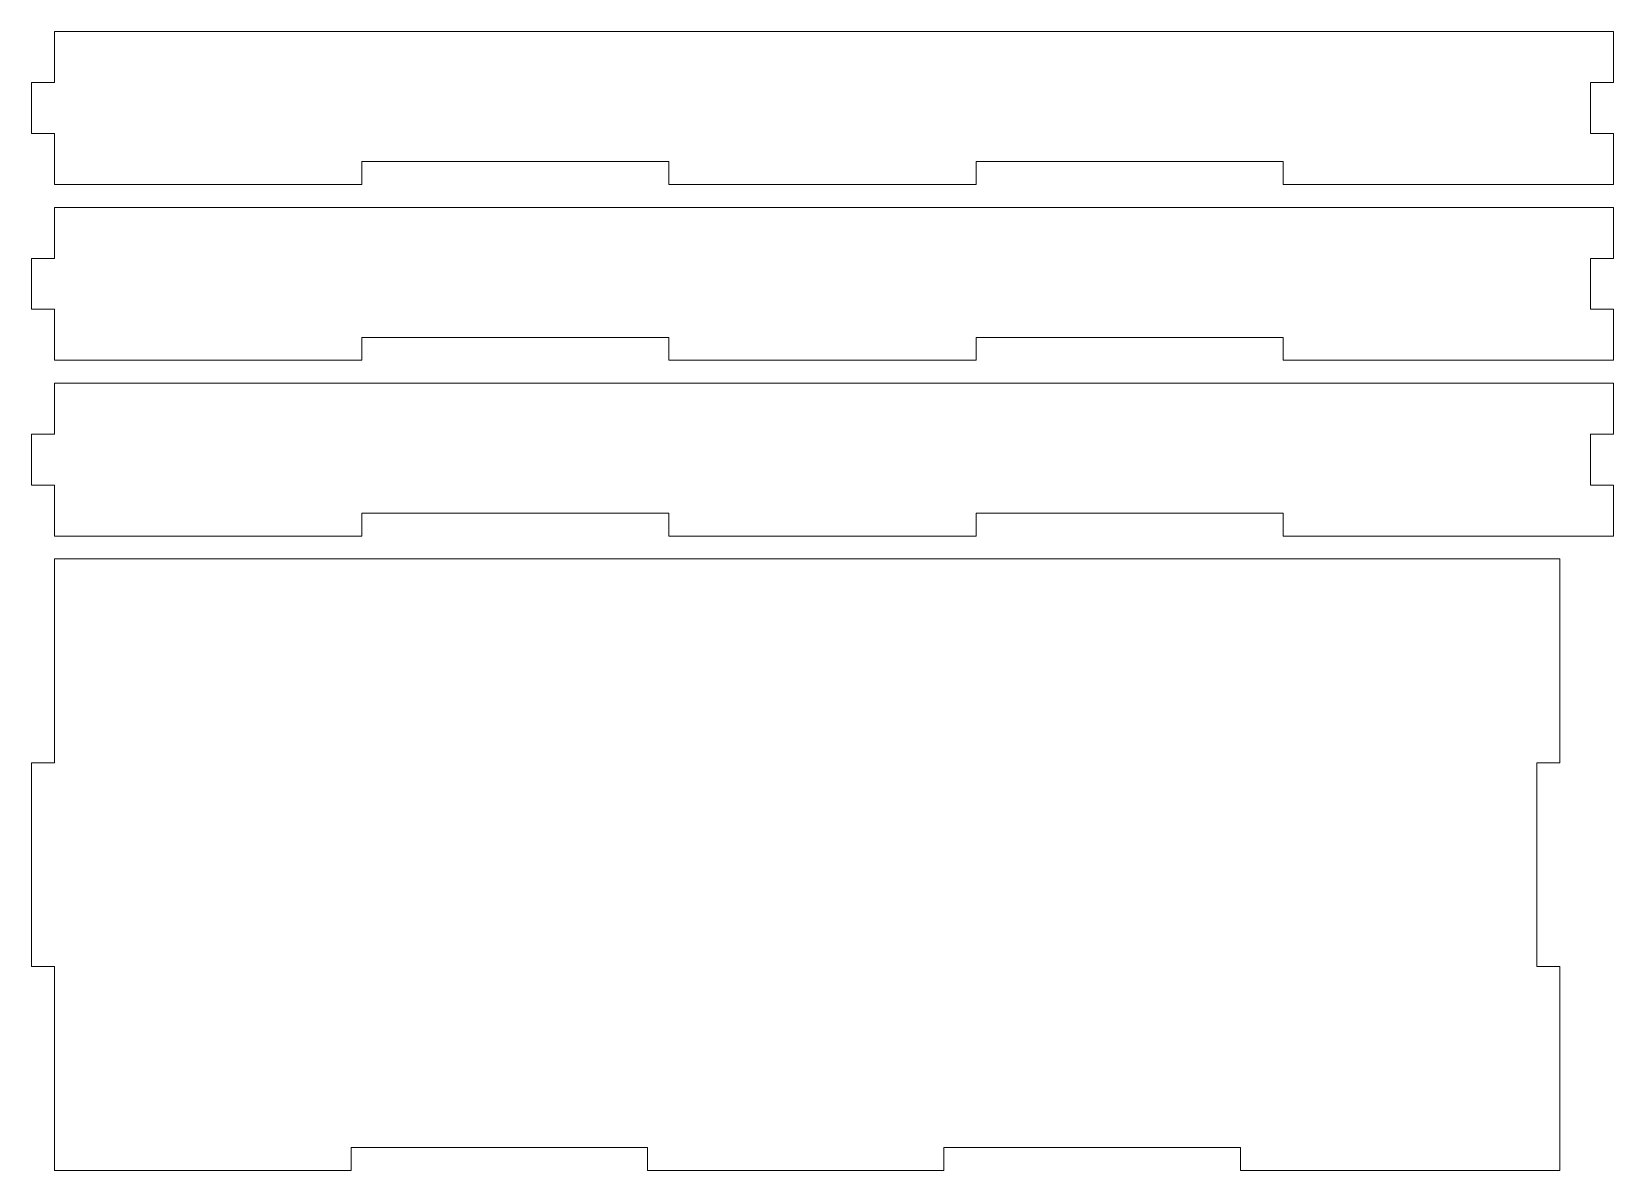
# Model space of a CAD drawing. Header units: millimetres. Extents: x -1983 to 1983, y -412 to 412.
# Drawn here: x -1357.5 to -1150.5, y -182.8 to -33.8 of the extents above; entities that cross this region are included whole.
import ezdxf

# ---------------------------------------------------------------- set-up
doc = ezdxf.new("R2010")
doc.units = ezdxf.units.MM
doc.header["$MEASUREMENT"] = 0
doc.layers.add('Camada 1', color=7, linetype='Continuous')

msp = doc.modelspace()

# ---------------------------------------------------------------- linework, layer by layer
at = {"layer": 'Camada 1', "color": 250, "lineweight": 9}
for points in [[(-1150.4768, -33.7579), (-1150.4768, -33.7579), (-1354.4768, -33.7579), (-1354.4768, -33.7579), (-1354.4768, -33.7579), (-1354.4768, -33.7579), (-1354.4768, -40.4246), (-1354.4768, -40.4246), (-1354.4768, -40.4246), (-1354.4768, -40.4246), (-1357.4768, -40.4246), (-1357.4768, -40.4246), (-1357.4768, -40.4246), (-1357.4768, -40.4246), (-1357.4768, -47.0912), (-1357.4768, -47.0912), (-1357.4768, -47.0912), (-1357.4768, -47.0912), (-1354.4768, -47.0912), (-1354.4768, -47.0912), (-1354.4768, -47.0912), (-1354.4768, -47.0912), (-1354.4768, -53.7579), (-1354.4768, -53.7579), (-1354.4768, -53.7579), (-1354.4768, -53.7579), (-1314.2768, -53.7579), (-1314.2768, -53.7579), (-1314.2768, -53.7579), (-1314.2768, -53.7579), (-1314.2768, -50.7579), (-1314.2768, -50.7579), (-1314.2768, -50.7579), (-1314.2768, -50.7579), (-1274.0768, -50.7579), (-1274.0768, -50.7579), (-1274.0768, -50.7579), (-1274.0768, -50.7579), (-1274.0768, -53.7579), (-1274.0768, -53.7579), (-1274.0768, -53.7579), (-1274.0768, -53.7579), (-1233.8768, -53.7579), (-1233.8768, -53.7579), (-1233.8768, -53.7579), (-1233.8768, -53.7579), (-1233.8768, -50.7579), (-1233.8768, -50.7579), (-1233.8768, -50.7579), (-1233.8768, -50.7579), (-1193.6768, -50.7579), (-1193.6768, -50.7579), (-1193.6768, -50.7579), (-1193.6768, -50.7579), (-1193.6768, -53.7579), (-1193.6768, -53.7579), (-1193.6768, -53.7579), (-1193.6768, -53.7579), (-1150.4768, -53.7579), (-1150.4768, -53.7579), (-1150.4768, -53.7579), (-1150.4768, -53.7579), (-1150.4768, -47.0912), (-1150.4768, -47.0912), (-1150.4768, -47.0912), (-1150.4768, -47.0912), (-1153.4768, -47.0912), (-1153.4768, -47.0912), (-1153.4768, -47.0912), (-1153.4768, -47.0912), (-1153.4768, -40.4246), (-1153.4768, -40.4246), (-1153.4768, -40.4246), (-1153.4768, -40.4246), (-1150.4768, -40.4246), (-1150.4768, -40.4246), (-1150.4768, -40.4246), (-1150.4768, -40.4246), (-1150.4768, -33.7579), (-1150.4768, -33.7579)], [(-1150.4768, -56.7579), (-1150.4768, -56.7579), (-1354.4768, -56.7579), (-1354.4768, -56.7579), (-1354.4768, -56.7579), (-1354.4768, -56.7579), (-1354.4768, -63.4246), (-1354.4768, -63.4246), (-1354.4768, -63.4246), (-1354.4768, -63.4246), (-1357.4768, -63.4246), (-1357.4768, -63.4246), (-1357.4768, -63.4246), (-1357.4768, -63.4246), (-1357.4768, -70.0912), (-1357.4768, -70.0912), (-1357.4768, -70.0912), (-1357.4768, -70.0912), (-1354.4768, -70.0912), (-1354.4768, -70.0912), (-1354.4768, -70.0912), (-1354.4768, -70.0912), (-1354.4768, -76.7579), (-1354.4768, -76.7579), (-1354.4768, -76.7579), (-1354.4768, -76.7579), (-1314.2768, -76.7579), (-1314.2768, -76.7579), (-1314.2768, -76.7579), (-1314.2768, -76.7579), (-1314.2768, -73.7579), (-1314.2768, -73.7579), (-1314.2768, -73.7579), (-1314.2768, -73.7579), (-1274.0768, -73.7579), (-1274.0768, -73.7579), (-1274.0768, -73.7579), (-1274.0768, -73.7579), (-1274.0768, -76.7579), (-1274.0768, -76.7579), (-1274.0768, -76.7579), (-1274.0768, -76.7579), (-1233.8768, -76.7579), (-1233.8768, -76.7579), (-1233.8768, -76.7579), (-1233.8768, -76.7579), (-1233.8768, -73.7579), (-1233.8768, -73.7579), (-1233.8768, -73.7579), (-1233.8768, -73.7579), (-1193.6768, -73.7579), (-1193.6768, -73.7579), (-1193.6768, -73.7579), (-1193.6768, -73.7579), (-1193.6768, -76.7579), (-1193.6768, -76.7579), (-1193.6768, -76.7579), (-1193.6768, -76.7579), (-1150.4768, -76.7579), (-1150.4768, -76.7579), (-1150.4768, -76.7579), (-1150.4768, -76.7579), (-1150.4768, -70.0912), (-1150.4768, -70.0912), (-1150.4768, -70.0912), (-1150.4768, -70.0912), (-1153.4768, -70.0912), (-1153.4768, -70.0912), (-1153.4768, -70.0912), (-1153.4768, -70.0912), (-1153.4768, -63.4246), (-1153.4768, -63.4246), (-1153.4768, -63.4246), (-1153.4768, -63.4246), (-1150.4768, -63.4246), (-1150.4768, -63.4246), (-1150.4768, -63.4246), (-1150.4768, -63.4246), (-1150.4768, -56.7579), (-1150.4768, -56.7579)], [(-1150.4768, -79.7579), (-1150.4768, -79.7579), (-1354.4768, -79.7579), (-1354.4768, -79.7579), (-1354.4768, -79.7579), (-1354.4768, -79.7579), (-1354.4768, -86.4246), (-1354.4768, -86.4246), (-1354.4768, -86.4246), (-1354.4768, -86.4246), (-1357.4768, -86.4246), (-1357.4768, -86.4246), (-1357.4768, -86.4246), (-1357.4768, -86.4246), (-1357.4768, -93.0912), (-1357.4768, -93.0912), (-1357.4768, -93.0912), (-1357.4768, -93.0912), (-1354.4768, -93.0912), (-1354.4768, -93.0912), (-1354.4768, -93.0912), (-1354.4768, -93.0912), (-1354.4768, -99.7579), (-1354.4768, -99.7579), (-1354.4768, -99.7579), (-1354.4768, -99.7579), (-1314.2768, -99.7579), (-1314.2768, -99.7579), (-1314.2768, -99.7579), (-1314.2768, -99.7579), (-1314.2768, -96.7579), (-1314.2768, -96.7579), (-1314.2768, -96.7579), (-1314.2768, -96.7579), (-1274.0768, -96.7579), (-1274.0768, -96.7579), (-1274.0768, -96.7579), (-1274.0768, -96.7579), (-1274.0768, -99.7579), (-1274.0768, -99.7579), (-1274.0768, -99.7579), (-1274.0768, -99.7579), (-1233.8768, -99.7579), (-1233.8768, -99.7579), (-1233.8768, -99.7579), (-1233.8768, -99.7579), (-1233.8768, -96.7579), (-1233.8768, -96.7579), (-1233.8768, -96.7579), (-1233.8768, -96.7579), (-1193.6768, -96.7579), (-1193.6768, -96.7579), (-1193.6768, -96.7579), (-1193.6768, -96.7579), (-1193.6768, -99.7579), (-1193.6768, -99.7579), (-1193.6768, -99.7579), (-1193.6768, -99.7579), (-1150.4768, -99.7579), (-1150.4768, -99.7579), (-1150.4768, -99.7579), (-1150.4768, -99.7579), (-1150.4768, -93.0912), (-1150.4768, -93.0912), (-1150.4768, -93.0912), (-1150.4768, -93.0912), (-1153.4768, -93.0912), (-1153.4768, -93.0912), (-1153.4768, -93.0912), (-1153.4768, -93.0912), (-1153.4768, -86.4246), (-1153.4768, -86.4246), (-1153.4768, -86.4246), (-1153.4768, -86.4246), (-1150.4768, -86.4246), (-1150.4768, -86.4246), (-1150.4768, -86.4246), (-1150.4768, -86.4246), (-1150.4768, -79.7579), (-1150.4768, -79.7579)], [(-1157.4768, -102.7579), (-1157.4768, -102.7579), (-1354.4768, -102.7579), (-1354.4768, -102.7579), (-1354.4768, -102.7579), (-1354.4768, -102.7579), (-1354.4768, -129.4246), (-1354.4768, -129.4246), (-1354.4768, -129.4246), (-1354.4768, -129.4246), (-1357.4768, -129.4246), (-1357.4768, -129.4246), (-1357.4768, -129.4246), (-1357.4768, -129.4246), (-1357.4768, -156.0912), (-1357.4768, -156.0912), (-1357.4768, -156.0912), (-1357.4768, -156.0912), (-1354.4768, -156.0912), (-1354.4768, -156.0912), (-1354.4768, -156.0912), (-1354.4768, -156.0912), (-1354.4768, -182.7579), (-1354.4768, -182.7579), (-1354.4768, -182.7579), (-1354.4768, -182.7579), (-1315.6768, -182.7579), (-1315.6768, -182.7579), (-1315.6768, -182.7579), (-1315.6768, -182.7579), (-1315.6768, -179.7579), (-1315.6768, -179.7579), (-1315.6768, -179.7579), (-1315.6768, -179.7579), (-1276.8768, -179.7579), (-1276.8768, -179.7579), (-1276.8768, -179.7579), (-1276.8768, -179.7579), (-1276.8768, -182.7579), (-1276.8768, -182.7579), (-1276.8768, -182.7579), (-1276.8768, -182.7579), (-1238.0768, -182.7579), (-1238.0768, -182.7579), (-1238.0768, -182.7579), (-1238.0768, -182.7579), (-1238.0768, -179.7579), (-1238.0768, -179.7579), (-1238.0768, -179.7579), (-1238.0768, -179.7579), (-1199.2768, -179.7579), (-1199.2768, -179.7579), (-1199.2768, -179.7579), (-1199.2768, -179.7579), (-1199.2768, -182.7579), (-1199.2768, -182.7579), (-1199.2768, -182.7579), (-1199.2768, -182.7579), (-1157.4768, -182.7579), (-1157.4768, -182.7579), (-1157.4768, -182.7579), (-1157.4768, -182.7579), (-1157.4768, -156.0912), (-1157.4768, -156.0912), (-1157.4768, -156.0912), (-1157.4768, -156.0912), (-1160.4768, -156.0912), (-1160.4768, -156.0912), (-1160.4768, -156.0912), (-1160.4768, -156.0912), (-1160.4768, -129.4246), (-1160.4768, -129.4246), (-1160.4768, -129.4246), (-1160.4768, -129.4246), (-1157.4768, -129.4246), (-1157.4768, -129.4246), (-1157.4768, -129.4246), (-1157.4768, -129.4246), (-1157.4768, -102.7579), (-1157.4768, -102.7579)]]:
    msp.add_open_spline(points, degree=3, knots=[0, 0, 0, 0, 0.04761905, 0.04761905, 0.04761905, 0.04761905, 0.0952381, 0.0952381, 0.0952381, 0.0952381, 0.14285714, 0.14285714, 0.14285714, 0.14285714, 0.19047619, 0.19047619, 0.19047619, 0.19047619, 0.23809524, 0.23809524, 0.23809524, 0.23809524, 0.28571429, 0.28571429, 0.28571429, 0.28571429, 0.33333333, 0.33333333, 0.33333333, 0.33333333, 0.38095238, 0.38095238, 0.38095238, 0.38095238, 0.42857143, 0.42857143, 0.42857143, 0.42857143, 0.47619048, 0.47619048, 0.47619048, 0.47619048, 0.52380952, 0.52380952, 0.52380952, 0.52380952, 0.57142857, 0.57142857, 0.57142857, 0.57142857, 0.61904762, 0.61904762, 0.61904762, 0.61904762, 0.66666667, 0.66666667, 0.66666667, 0.66666667, 0.71428571, 0.71428571, 0.71428571, 0.71428571, 0.76190476, 0.76190476, 0.76190476, 0.76190476, 0.80952381, 0.80952381, 0.80952381, 0.80952381, 0.85714286, 0.85714286, 0.85714286, 0.85714286, 0.9047619, 0.9047619, 0.9047619, 0.9047619, 1, 1, 1, 1], dxfattribs=at)

doc.saveas('drawing.dxf')
